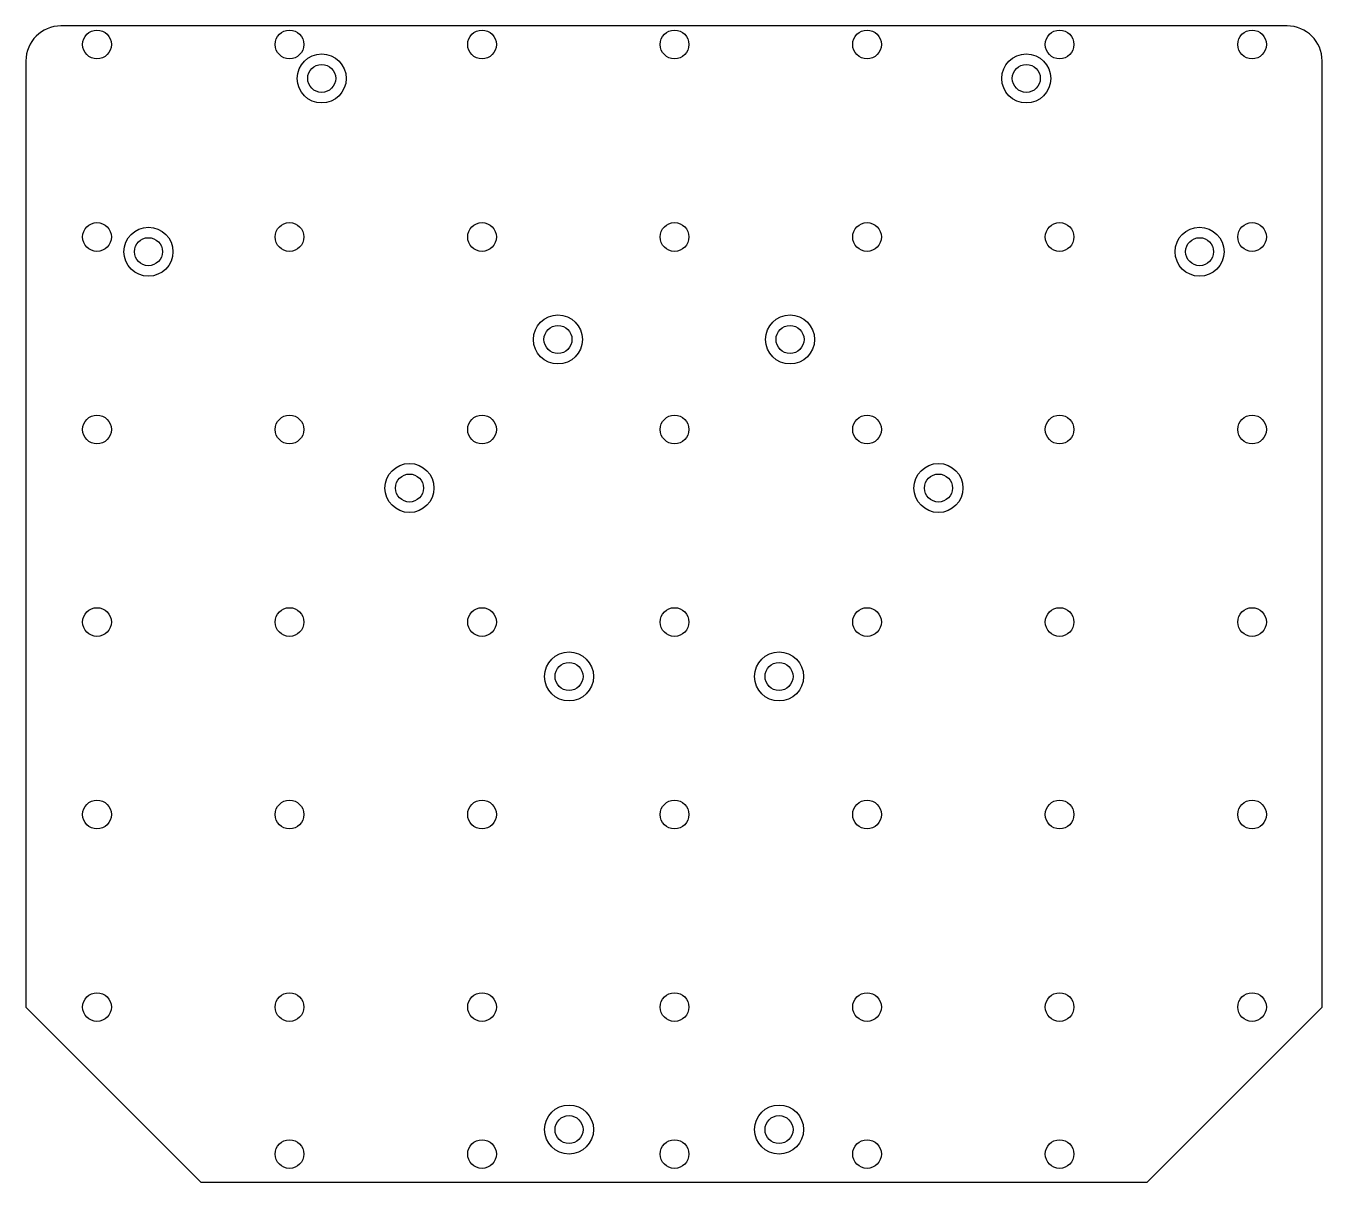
# Model space of a CAD drawing. Header units: millimetres. Extents: x 389 to 759, y 293 to 624.
import ezdxf

# ---------------------------------------------------------------- set-up
doc = ezdxf.new("R2010")
doc.units = ezdxf.units.MM

msp = doc.modelspace()

# ---------------------------------------------------------------- linework, layer by layer
at = {"color": 7, "linetype": 'Continuous', "lineweight": 25}
for p, q in [((748.84, 623.56), (398.54, 623.56)), ((388.54, 613.56), (388.54, 343.26)), ((758.84, 343.26), (758.84, 613.56)), ((388.54, 343.26), (438.54, 293.26)), ((708.84, 293.26), (758.84, 343.26)), ((438.54, 293.26), (708.84, 293.26))]:
    msp.add_line(p, q, dxfattribs=at)
for centre, radius in [((408.84, 618.26), 4.1), ((463.84, 618.26), 4.1), ((518.84, 618.26), 4.1), ((573.84, 618.26), 4.1), ((628.84, 618.26), 4.1), ((683.84, 618.26), 4.1), ((738.84, 618.26), 4.1), ((473.03, 608.56), 7), ((674.34, 608.56), 7), ((473.03, 608.56), 4), ((674.34, 608.56), 4), ((408.84, 563.26), 4.1), ((463.84, 563.26), 4.1), ((518.84, 563.26), 4.1), ((573.84, 563.26), 4.1), ((628.84, 563.26), 4.1), ((683.84, 563.26), 4.1), ((738.84, 563.26), 4.1), ((423.54, 559.06), 7), ((423.54, 559.06), 4), ((723.84, 559.06), 7), ((723.84, 559.06), 4), ((540.54, 533.98), 7), ((606.83, 533.98), 7), ((540.54, 533.98), 4), ((606.83, 533.98), 4), ((408.84, 508.26), 4.1), ((463.84, 508.26), 4.1), ((518.84, 508.26), 4.1), ((573.84, 508.26), 4.1), ((628.84, 508.26), 4.1), ((683.84, 508.26), 4.1), ((738.84, 508.26), 4.1), ((498.12, 491.55), 7), ((649.25, 491.55), 7), ((498.12, 491.55), 4), ((649.25, 491.55), 4), ((408.84, 453.26), 4.1), ((463.84, 453.26), 4.1), ((518.84, 453.26), 4.1), ((573.84, 453.26), 4.1), ((628.84, 453.26), 4.1), ((683.84, 453.26), 4.1), ((738.84, 453.26), 4.1), ((543.69, 437.7), 7), ((603.69, 437.7), 7), ((543.69, 437.7), 4), ((603.69, 437.7), 4), ((408.84, 398.26), 4.1), ((463.84, 398.26), 4.1), ((518.84, 398.26), 4.1), ((573.84, 398.26), 4.1), ((628.84, 398.26), 4.1), ((683.84, 398.26), 4.1), ((738.84, 398.26), 4.1), ((408.84, 343.26), 4.1), ((463.84, 343.26), 4.1), ((518.84, 343.26), 4.1), ((573.84, 343.26), 4.1), ((628.84, 343.26), 4.1), ((683.84, 343.26), 4.1), ((738.84, 343.26), 4.1), ((543.69, 308.26), 7), ((603.69, 308.26), 7), ((543.69, 308.26), 4), ((603.69, 308.26), 4), ((463.84, 301.26), 4.1), ((518.84, 301.26), 4.1), ((573.84, 301.26), 4.1), ((628.84, 301.26), 4.1), ((683.84, 301.26), 4.1)]:
    msp.add_circle(centre, radius, dxfattribs=at)
for centre, start, end in [((398.54, 613.56), 90, 180), ((748.84, 613.56), 0, 90)]:
    msp.add_arc(centre, 10, start, end, dxfattribs=at)

doc.saveas('drawing.dxf')
